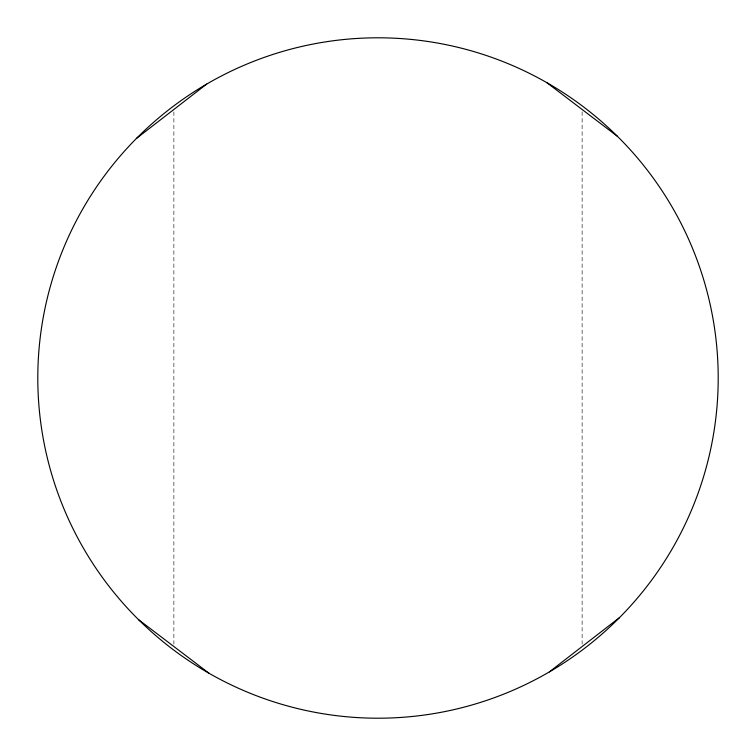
<?xml version="1.0" encoding="UTF-8"?>
<svg xmlns="http://www.w3.org/2000/svg" width="756" height="756" viewBox="0 0 756 756"><rect width="100%" height="100%" fill="white"/><g stroke="black" fill="none" stroke-linecap="round" stroke-linejoin="round"><path stroke-width="0.57" stroke-dasharray="3.78 2.83" d="M582.12 111.841L582.12 644.169M173.88 111.831L173.88 644.159"/><path stroke-width="1.13" d="M136.411 138.471L206.643 84.105M549.357 671.895L619.589 617.529M546.843 82.65L617.529 136.411M138.471 619.589A340.2 340.2 0 0 0 706.983 464.647A340.2 340.2 0 0 0 288.546 49.773A340.2 340.2 0 0 0 138.471 619.589L209.157 673.35"/></g></svg>
